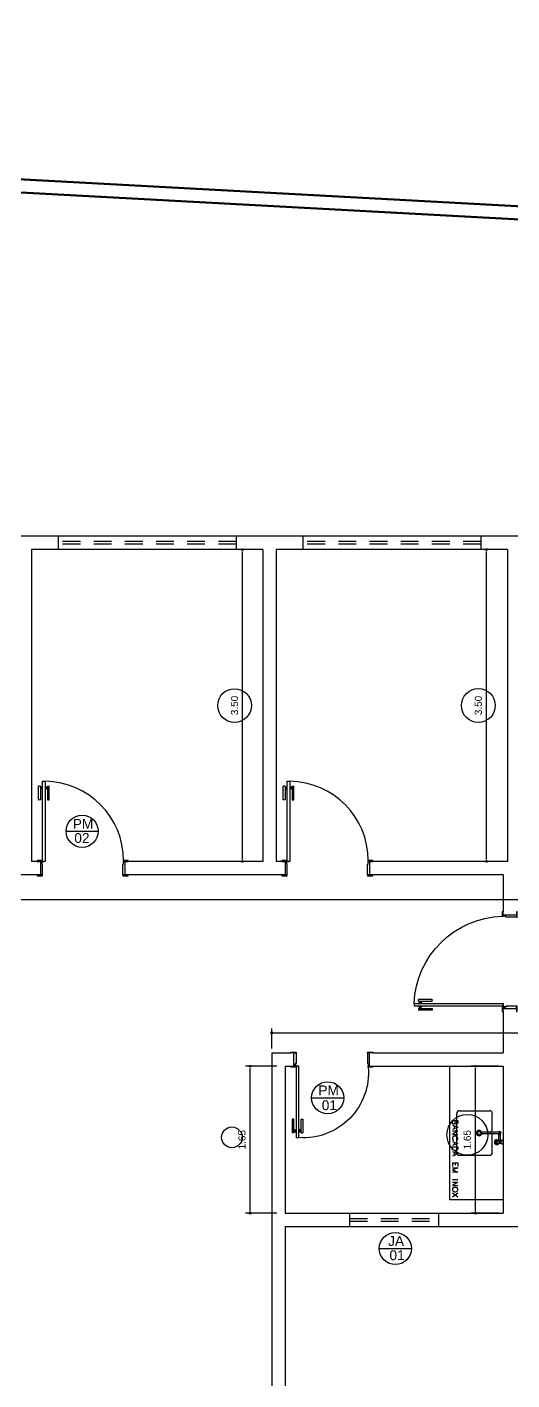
# Model space of a CAD drawing. Header units: millimetres. Extents: x 2125 to 3408, y 1171 to 1686.
# Drawn here: x 2156.87 to 2162.32, y 1449.04 to 1464.23 of the extents above; entities that cross this region are included whole.
import ezdxf

# ---------------------------------------------------------------- set-up
doc = ezdxf.new("R2010")
doc.units = ezdxf.units.MM
doc.linetypes.add('CONTORNO_QUADRO_T', pattern=[0.35, 0.2, -0.15])
for name, color, linetype in [('APCOZ', 7, 'Continuous'), ('APCOZ-I', 251, 'Continuous'), ('at_Entity', 7, 'Continuous'), ('ESQUADRIA', 3, 'Continuous'), ('ESQUADRIAS', 7, 'Continuous'), ('Esquadrias portas', 7, 'Continuous'), ('JANELA2', 1, 'Continuous'), ('Layout_Equipamentos', 7, 'Continuous'), ('PAREDE', 4, 'Continuous'), ('TEXTO01', 7, 'Continuous'), ('TEXTO04', 6, 'Continuous')]:
    doc.layers.add(name, color=color, linetype=linetype)
doc.styles.add('ROMANS', font='arial.ttf')
doc.styles.add('TEXTO1', font='swissko.ttf', dxfattribs={"width": 0.6, "height": 0.1})
doc.dimstyles.new('ESCALA 50', dxfattribs={"dimtxt": 0.08, "dimasz": 0.02, "dimexe": 0.05, "dimexo": 0.05, "dimgap": 0.05, "dimtad": 1, "dimlfac": -10, "dimzin": 1, "dimdsep": 46, "dimtxsty": 'ROMANS', "dimblk1": 'PPC', "dimblk2": 'PPC', "dimsah": 1, "dimcen": 0.02, "dimclrd": 7, "dimclre": 7, "dimclrt": 3, "dimadec": 0, "dimazin": 0, "dimtfac": 1, "dimtix": 1, "dimtmove": 1, "dimatfit": 3, "dimldrblk": 'PPC', "dimfxl": 0, "dimtolj": 1, "dimtzin": 12, "dimarcsym": 0})

# ---------------------------------------------------------------- blocks, each defined once
blk = doc.blocks.new('P90_02')
at = {"layer": 'ESQUADRIAS', "color": 3, "linetype": 'Continuous'}
for p, q in [((-0.02, 0.77), (-0.02, 0.921)), ((0, 0.921), (0, 0.77)), ((0.023, 0.88), (0.023, 0.92)), ((0.057, 0.88), (0.057, 0.92)), ((0.08, 0.921), (0.08, 0.77)), ((0.1, 0.77), (0.1, 0.921)), ((-0.003, 0.767), (-0.017, 0.767)), ((0.083, 0.767), (0.097, 0.767))]:
    blk.add_line(p, q, dxfattribs=at)
at = {"layer": 'ESQUADRIAS', "color": 3}
for p, q in [((0, 0.921), (-0.02, 0.921)), ((0.023, 0.92), (0.025, 0.92)), ((0.057, 0.92), (0.055, 0.92)), ((0.08, 0.921), (0.1, 0.921)), ((0, 0.91), (0.023, 0.91)), ((0, 0.9), (0.023, 0.9)), ((0, 0.89), (0.023, 0.89)), ((0.023, 0.88), (0.025, 0.88)), ((0.057, 0.88), (0.055, 0.88)), ((0.08, 0.91), (0.057, 0.91)), ((0.08, 0.9), (0.057, 0.9)), ((0.08, 0.89), (0.057, 0.89))]:
    blk.add_line(p, q, dxfattribs=at)
at = {"layer": 'ESQUADRIAS', "color": 2}
for p, q in [((0.025, 0.075), (0.025, 0.975)), ((0.025, 0.975), (0.055, 0.975)), ((0.055, 0.975), (0.055, 0.075)), ((0.055, 0.075), (0.025, 0.075))]:
    blk.add_line(p, q, dxfattribs=at)
at = {"layer": 'ESQUADRIAS'}
for p, q in [((0.016, 0.059), (0.016, 0.062)), ((0.032, 0.074), (0.029, 0.074))]:
    blk.add_line(p, q, dxfattribs=at)
at = {"layer": 'ESQUADRIAS', "color": 3}
for points in [[(0.015, 0.085), (-0.035, 0.085), (-0.035, 0.075), (0.015, 0.075)], [(0.985, 0.085), (0.935, 0.085), (0.935, 0.075), (0.985, 0.075)], [(0.025, -0.075), (0, -0.075), (-0.035, -0.075), (-0.035, -0.085), (0.025, -0.085)], [(0.985, -0.075), (0.925, -0.075), (0.925, -0.085), (0.985, -0.085)]]:
    blk.add_lwpolyline(points, close=True, dxfattribs=at)
at = {"layer": 'ESQUADRIAS', "color": 2}
for points in [[(0.025, 0.045), (0.015, 0.045), (0.015, 0.075), (0, 0.075), (0, -0.075), (0.025, -0.075)], [(0.925, 0.045), (0.935, 0.045), (0.935, 0.075), (0.95, 0.075), (0.95, -0.075), (0.925, -0.075)]]:
    blk.add_lwpolyline(points, close=True, dxfattribs=at)
at = {"layer": 'ESQUADRIAS', "color": 1}
for points in [[(0.016, 0.071, -0.236068), (0.015, 0.073), (0.015, 0.07), (0.015, 0.05), (0.016, 0.05)], [(0.02, 0.074, 0.236068), (0.017, 0.075), (0.02, 0.075), (0.04, 0.075), (0.04, 0.074)]]:
    blk.add_lwpolyline(points, format="xyb", close=True, dxfattribs=at)
at = {"layer": 'ESQUADRIAS'}
for points in [[(0.017, 0.063), (0.016, 0.062), (0.016, 0.062)], [(0.017, 0.058), (0.016, 0.059), (0.016, 0.059)], [(0.017, 0.06), (0.017, 0.06), (0.017, 0.058), (0.017, 0.058), (0.017, 0.063), (0.017, 0.063), (0.017, 0.06), (0.017, 0.06)], [(0.028, 0.073), (0.029, 0.074), (0.029, 0.074)], [(0.03, 0.073), (0.03, 0.073), (0.033, 0.073), (0.033, 0.073), (0.028, 0.073), (0.028, 0.073), (0.03, 0.073), (0.03, 0.073)], [(0.033, 0.073), (0.032, 0.074), (0.032, 0.074)]]:
    blk.add_lwpolyline(points, dxfattribs=at)
at = {"layer": 'ESQUADRIAS', "color": 1}
blk.add_circle((0.017, 0.073), 0.0025, dxfattribs=at)
at = {"layer": 'ESQUADRIAS'}
blk.add_arc((0.043, 0.083), 0.892, 0.1295, 89.2231, dxfattribs=at)
at = {"layer": 'ESQUADRIAS', "color": 3, "linetype": 'Continuous'}
for centre, start, end in [((-0.017, 0.77), 180, 260.5377), ((-0.003, 0.77), 260.5377, 360), ((0.083, 0.77), 180, 279.4623), ((0.097, 0.77), 279.4623, 0)]:
    blk.add_arc(centre, 0.003, start, end, dxfattribs=at)
blk = doc.blocks.new('P80_02')
at = {"layer": 'ESQUADRIAS', "color": 3, "linetype": 'Continuous'}
for p, q in [((-0.02, 0.67), (-0.02, 0.821)), ((0, 0.821), (0, 0.67)), ((0.023, 0.78), (0.023, 0.82)), ((0.057, 0.78), (0.057, 0.82)), ((0.08, 0.821), (0.08, 0.67)), ((0.1, 0.67), (0.1, 0.821)), ((-0.003, 0.667), (-0.017, 0.667)), ((0.083, 0.667), (0.097, 0.667))]:
    blk.add_line(p, q, dxfattribs=at)
at = {"layer": 'ESQUADRIAS', "color": 3}
for p, q in [((0, 0.821), (-0.02, 0.821)), ((0, 0.81), (0.023, 0.81)), ((0, 0.8), (0.023, 0.8)), ((0, 0.79), (0.023, 0.79)), ((0.023, 0.82), (0.025, 0.82)), ((0.023, 0.78), (0.025, 0.78)), ((0.057, 0.82), (0.055, 0.82)), ((0.057, 0.78), (0.055, 0.78)), ((0.08, 0.81), (0.057, 0.81)), ((0.08, 0.8), (0.057, 0.8)), ((0.08, 0.79), (0.057, 0.79)), ((0.08, 0.821), (0.1, 0.821))]:
    blk.add_line(p, q, dxfattribs=at)
at = {"layer": 'ESQUADRIAS', "color": 2}
for p, q in [((0.025, 0.075), (0.025, 0.875)), ((0.025, 0.875), (0.055, 0.875)), ((0.055, 0.875), (0.055, 0.075)), ((0.055, 0.075), (0.025, 0.075))]:
    blk.add_line(p, q, dxfattribs=at)
at = {"layer": 'ESQUADRIAS'}
for p, q in [((0.016, 0.059), (0.016, 0.062)), ((0.032, 0.074), (0.029, 0.074))]:
    blk.add_line(p, q, dxfattribs=at)
at = {"layer": 'ESQUADRIAS', "color": 3}
for points in [[(0.015, 0.085), (-0.035, 0.085), (-0.035, 0.075), (0.015, 0.075)], [(0.885, 0.085), (0.835, 0.085), (0.835, 0.075), (0.885, 0.075)], [(0.025, -0.075), (0, -0.075), (-0.035, -0.075), (-0.035, -0.085), (0.025, -0.085)], [(0.885, -0.075), (0.825, -0.075), (0.825, -0.085), (0.885, -0.085)]]:
    blk.add_lwpolyline(points, close=True, dxfattribs=at)
at = {"layer": 'ESQUADRIAS', "color": 2}
for points in [[(0.025, 0.045), (0.015, 0.045), (0.015, 0.075), (0, 0.075), (0, -0.075), (0.025, -0.075)], [(0.825, 0.045), (0.835, 0.045), (0.835, 0.075), (0.85, 0.075), (0.85, -0.075), (0.825, -0.075)]]:
    blk.add_lwpolyline(points, close=True, dxfattribs=at)
at = {"layer": 'ESQUADRIAS', "color": 1}
for points in [[(0.016, 0.071, -0.236068), (0.015, 0.073), (0.015, 0.07), (0.015, 0.05), (0.016, 0.05)], [(0.02, 0.074, 0.236068), (0.017, 0.075), (0.02, 0.075), (0.04, 0.075), (0.04, 0.074)]]:
    blk.add_lwpolyline(points, format="xyb", close=True, dxfattribs=at)
at = {"layer": 'ESQUADRIAS'}
for points in [[(0.017, 0.063), (0.016, 0.062), (0.016, 0.062)], [(0.017, 0.058), (0.016, 0.059), (0.016, 0.059)], [(0.017, 0.06), (0.017, 0.06), (0.017, 0.058), (0.017, 0.058), (0.017, 0.063), (0.017, 0.063), (0.017, 0.06), (0.017, 0.06)], [(0.028, 0.073), (0.029, 0.074), (0.029, 0.074)], [(0.03, 0.073), (0.03, 0.073), (0.033, 0.073), (0.033, 0.073), (0.028, 0.073), (0.028, 0.073), (0.03, 0.073), (0.03, 0.073)], [(0.033, 0.073), (0.032, 0.074), (0.032, 0.074)]]:
    blk.add_lwpolyline(points, dxfattribs=at)
at = {"layer": 'ESQUADRIAS', "color": 1}
blk.add_circle((0.017, 0.073), 0.0025, dxfattribs=at)
at = {"layer": 'ESQUADRIAS'}
blk.add_arc((0.108, 0.148), 0.729, 355.0636, 94.2065, dxfattribs=at)
at = {"layer": 'ESQUADRIAS', "color": 3, "linetype": 'Continuous'}
for centre, start, end in [((-0.017, 0.67), 180, 260.5377), ((-0.003, 0.67), 260.5377, 360), ((0.083, 0.67), 180, 279.4623), ((0.097, 0.67), 279.4623, 0)]:
    blk.add_arc(centre, 0.003, start, end, dxfattribs=at)
blk = doc.blocks.new('new block2')
at = {"layer": 'ESQUADRIAS', "color": 3, "linetype": 'Continuous'}
for p, q in [((-0.135, 0.96), (-0.135, 1.111)), ((-0.115, 1.111), (-0.115, 0.96)), ((-0.092, 1.07), (-0.092, 1.11)), ((-0.058, 1.07), (-0.058, 1.11)), ((-0.035, 1.111), (-0.035, 0.96)), ((-0.015, 0.96), (-0.015, 1.111)), ((-0.118, 0.957), (-0.132, 0.957)), ((-0.032, 0.957), (-0.018, 0.957))]:
    blk.add_line(p, q, dxfattribs=at)
at = {"layer": 'ESQUADRIAS', "color": 3}
for p, q in [((-0.115, 1.111), (-0.135, 1.111)), ((-0.115, 1.1), (-0.092, 1.1)), ((-0.115, 1.09), (-0.092, 1.09)), ((-0.115, 1.08), (-0.092, 1.08)), ((-0.092, 1.11), (-0.09, 1.11)), ((-0.092, 1.07), (-0.09, 1.07)), ((-0.058, 1.11), (-0.06, 1.11)), ((-0.058, 1.07), (-0.06, 1.07)), ((-0.035, 1.1), (-0.058, 1.1)), ((-0.035, 1.09), (-0.058, 1.09)), ((-0.035, 1.08), (-0.058, 1.08)), ((-0.035, 1.111), (-0.015, 1.111))]:
    blk.add_line(p, q, dxfattribs=at)
at = {"layer": 'ESQUADRIAS', "color": 2}
for p, q in [((-0.09, 1.16), (-0.09, 0.16)), ((-0.09, 1.16), (-0.06, 1.16)), ((-0.06, 0.16), (-0.06, 1.16)), ((-0.09, 0.16), (-0.06, 0.16))]:
    blk.add_line(p, q, dxfattribs=at)
at = {"layer": 'ESQUADRIAS'}
for p, q in [((-0.066, 0.159), (-0.063, 0.159)), ((-0.052, 0.144), (-0.052, 0.147))]:
    blk.add_line(p, q, dxfattribs=at)
at = {"layer": 'ESQUADRIAS', "color": 3}
for points in [[(-1.12, 0.17), (-1.07, 0.17), (-1.07, 0.16), (-1.12, 0.16)], [(-0.05, 0.17), (0, 0.17), (0, 0.16), (-0.05, 0.16)], [(-1.12, 0.01), (-1.06, 0.01), (-1.06, 0), (-1.12, 0)], [(-0.06, 0.01), (-0.035, 0.01), (0, 0.01), (0, 0), (-0.06, 0)]]:
    blk.add_lwpolyline(points, close=True, dxfattribs=at)
at = {"layer": 'ESQUADRIAS', "color": 2}
for points in [[(-1.06, 0.13), (-1.07, 0.13), (-1.07, 0.16), (-1.085, 0.16), (-1.085, 0.01), (-1.06, 0.01)], [(-0.06, 0.13), (-0.05, 0.13), (-0.05, 0.16), (-0.035, 0.16), (-0.035, 0.01), (-0.06, 0.01)]]:
    blk.add_lwpolyline(points, close=True, dxfattribs=at)
at = {"layer": 'ESQUADRIAS', "color": 1}
for points in [[(-0.054, 0.159, -0.236068), (-0.052, 0.16), (-0.055, 0.16), (-0.075, 0.16), (-0.075, 0.159)], [(-0.051, 0.156, 0.236068), (-0.05, 0.158), (-0.05, 0.155), (-0.05, 0.135), (-0.051, 0.135)]]:
    blk.add_lwpolyline(points, format="xyb", close=True, dxfattribs=at)
at = {"layer": 'ESQUADRIAS'}
for points in [[(-0.067, 0.158), (-0.066, 0.159), (-0.066, 0.159)], [(-0.065, 0.158), (-0.065, 0.158), (-0.067, 0.158), (-0.067, 0.158), (-0.062, 0.158), (-0.062, 0.158), (-0.065, 0.158), (-0.065, 0.158)], [(-0.062, 0.158), (-0.063, 0.159), (-0.063, 0.159)], [(-0.052, 0.148), (-0.052, 0.147), (-0.051, 0.147)], [(-0.052, 0.145), (-0.052, 0.145), (-0.052, 0.143), (-0.052, 0.143), (-0.052, 0.148), (-0.052, 0.148), (-0.052, 0.145), (-0.052, 0.145)], [(-0.052, 0.143), (-0.052, 0.144), (-0.051, 0.144)]]:
    blk.add_lwpolyline(points, dxfattribs=at)
at = {"layer": 'ESQUADRIAS', "color": 1}
blk.add_circle((-0.052, 0.158), 0.0025, dxfattribs=at)
at = {"layer": 'ESQUADRIAS', "color": 3, "linetype": 'Continuous'}
for centre, start, end in [((-0.132, 0.96), 180, 260.5377), ((-0.118, 0.96), 260.5377, 360), ((-0.032, 0.96), 180, 279.4623), ((-0.018, 0.96), 279.4623, 0)]:
    blk.add_arc(centre, 0.003, start, end, dxfattribs=at)
at = {"layer": 'Esquadrias portas'}
blk.add_arc((-0.047, 0.137), 1.024, 92.4121, 178.1744, dxfattribs=at)
blk = doc.blocks.new('new block17')
at = {"layer": 'APCOZ'}
for p, q in [((0.544, 0.759), (0.373, 0.759)), ((0.544, 0.739), (0.373, 0.739)), ((0.519, 0.672), (0.541, 0.672)), ((0.519, 0.622), (0.541, 0.622)), ((0.548, 0.735), (0.548, 0.67)), ((0.577, 0.63), (0.553, 0.63)), ((0.568, 0.735), (0.568, 0.665)), ((0.577, 0.665), (0.568, 0.665)), ((0.577, 0.665), (0.599, 0.676)), ((0.577, 0.63), (0.599, 0.619))]:
    blk.add_line(p, q, dxfattribs=at)
at = {"layer": 'APCOZ', "linetype": 'Continuous'}
for points in [[(0.519, 0.672, 0), (0.515, 0.672, 0), (0.512, 0.671, 0), (0.51, 0.668, 0), (0.507, 0.666, 0), (0.505, 0.662, 0), (0.503, 0.658, 0), (0.502, 0.654, 0), (0.502, 0.65, 0), (0.502, 0.645, 0), (0.502, 0.641, 0), (0.503, 0.636, 0), (0.505, 0.633, 0), (0.507, 0.629, 0), (0.51, 0.626, 0), (0.512, 0.624, 0), (0.515, 0.623, 0), (0.519, 0.622, 0)], [(0.548, 0.67, 0), (0.547, 0.671, 0), (0.545, 0.672, 0), (0.544, 0.672, 0), (0.542, 0.672, 0), (0.541, 0.672, 0)], [(0.541, 0.622, 0), (0.543, 0.623, 0), (0.546, 0.624, 0), (0.549, 0.625, 0), (0.551, 0.627, 0), (0.553, 0.63, 0)]]:
    blk.add_polyline3d(points, dxfattribs=at)
at = {"layer": 'APCOZ'}
for centre, radius, start, end in [((0.368, 0.749), 0.0112, 63.7208, 296.2792), ((0.558, 0.749), 0.0173, 125.4187, 144.5813), ((0.558, 0.749), 0.0173, 54.5813, 125.4187), ((0.558, 0.749), 0.0173, 305.4187, 54.5813), ((0.558, 0.749), 0.0173, 215.4187, 234.5813)]:
    blk.add_arc(centre, radius, start, end, dxfattribs=at)
at = {"layer": 'APCOZ-I'}
for p, q in [((0.373, 0.759), (0.368, 0.759)), ((0.373, 0.739), (0.368, 0.739)), ((0.533, 0.663), (0.554, 0.663)), ((0.533, 0.632), (0.554, 0.632)), ((0.562, 0.759), (0.544, 0.759)), ((0.562, 0.739), (0.544, 0.739)), ((0.568, 0.665), (0.553, 0.665)), ((0.577, 0.63), (0.577, 0.665))]:
    blk.add_line(p, q, dxfattribs=at)
at = {"layer": 'APCOZ-I', "linetype": 'Continuous'}
for points in [[(0.515, 0.628, 0), (0.518, 0.628, 0), (0.52, 0.63, 0), (0.522, 0.631, 0), (0.523, 0.634, 0), (0.525, 0.637, 0), (0.525, 0.641, 0), (0.526, 0.644, 0), (0.526, 0.648, 0), (0.526, 0.652, 0), (0.525, 0.656, 0), (0.524, 0.659, 0), (0.522, 0.662, 0), (0.521, 0.664, 0), (0.519, 0.666, 0), (0.517, 0.667, 0), (0.514, 0.667, 0), (0.512, 0.666, 0), (0.51, 0.664, 0), (0.509, 0.662, 0), (0.507, 0.659, 0), (0.506, 0.656, 0), (0.505, 0.652, 0), (0.505, 0.648, 0), (0.505, 0.644, 0), (0.505, 0.641, 0), (0.506, 0.637, 0), (0.508, 0.634, 0), (0.509, 0.631, 0), (0.511, 0.63, 0), (0.513, 0.628, 0), (0.515, 0.628, 0)], [(0.532, 0.664, 0), (0.53, 0.667, 0), (0.528, 0.669, 0), (0.525, 0.671, 0), (0.522, 0.672, 0), (0.519, 0.672, 0)], [(0.519, 0.622, 0), (0.522, 0.623, 0), (0.525, 0.624, 0), (0.527, 0.625, 0), (0.53, 0.628, 0), (0.532, 0.631, 0)], [(0.553, 0.665, 0), (0.552, 0.666, 0), (0.551, 0.667, 0), (0.55, 0.668, 0), (0.549, 0.669, 0), (0.548, 0.67, 0)], [(0.554, 0.664, 0), (0.554, 0.664, 0), (0.554, 0.664, 0), (0.554, 0.665, 0), (0.553, 0.665, 0), (0.553, 0.665, 0)], [(0.553, 0.63, 0), (0.553, 0.63, 0), (0.554, 0.63, 0), (0.554, 0.631, 0), (0.554, 0.631, 0), (0.554, 0.631, 0)]]:
    blk.add_polyline3d(points, dxfattribs=at)
at = {"layer": 'APCOZ-I'}
for centre, radius, start, end in [((0.558, 0.749), 0.0126, 232.2518, 127.7482), ((0.368, 0.749), 0.01, 90, 270), ((0.435, 0.749), 0.0233, 334.5555, 25.4445), ((0.562, 0.647), 0.0335, 153.9749, 206.0251), ((0.531, 0.663), 0.002, 333.9749, 32.1559), ((0.531, 0.632), 0.002, 327.8441, 26.0251), ((0.558, 0.749), 0.0173, 234.5813, 305.4187), ((0.607, 0.647), 0.0549, 164.3139, 195.6861), ((0.552, 0.663), 0.002, 344.314, 31.5675), ((0.552, 0.632), 0.002, 328.4325, 15.6861), ((0.541, 0.749), 0.0233, 334.5555, 25.4445), ((0.648, 0.647), 0.0816, 167.5382, 192.4618), ((0.874, 0.647), 0.279, 174.3752, 185.6248)]:
    blk.add_arc(centre, radius, start, end, dxfattribs=at)
at = {"layer": 'at_Entity', "color": 0}
for p, q in [((0, 0), (0, 1.498)), ((0.078, 0.529), (0.078, 0.969)), ((0.108, 0.999), (0.449, 0.999)), ((0.478, 0.759), (0.478, 0.969)), ((0.029, 0.864), (0.029, 0.891)), ((0.029, 0.891), (0.09, 0.891)), ((0.031, 0.855), (0.029, 0.864)), ((0.029, 0.836), (0.09, 0.813)), ((0.09, 0.813), (0.029, 0.79)), ((0.029, 0.775), (0.09, 0.775)), ((0.09, 0.775), (0.029, 0.733)), ((0.035, 0.851), (0.031, 0.855)), ((0.039, 0.849), (0.035, 0.851)), ((0.05, 0.849), (0.039, 0.849)), ((0.054, 0.851), (0.05, 0.849)), ((0.05, 0.828), (0.05, 0.798)), ((0.058, 0.855), (0.054, 0.851)), ((0.061, 0.864), (0.058, 0.855)), ((0.061, 0.864), (0.061, 0.891)), ((0.065, 0.855), (0.061, 0.864)), ((0.067, 0.851), (0.065, 0.855)), ((0.073, 0.849), (0.067, 0.851)), ((0.08, 0.849), (0.073, 0.849)), ((0.084, 0.851), (0.08, 0.849)), ((0.088, 0.855), (0.084, 0.851)), ((0.09, 0.864), (0.088, 0.855)), ((0.09, 0.891), (0.09, 0.864)), ((0.029, 0.733), (0.09, 0.733)), ((0.031, 0.701), (0.029, 0.695)), ((0.029, 0.695), (0.029, 0.682)), ((0.029, 0.682), (0.031, 0.676)), ((0.029, 0.654), (0.09, 0.631)), ((0.09, 0.631), (0.029, 0.608)), ((0.037, 0.705), (0.031, 0.701)), ((0.031, 0.676), (0.037, 0.669)), ((0.044, 0.709), (0.037, 0.705)), ((0.037, 0.669), (0.044, 0.667)), ((0.052, 0.712), (0.044, 0.709)), ((0.05, 0.646), (0.05, 0.616)), ((0.067, 0.712), (0.052, 0.712)), ((0.075, 0.709), (0.067, 0.712)), ((0.082, 0.705), (0.075, 0.709)), ((0.075, 0.667), (0.082, 0.669)), ((0.088, 0.701), (0.082, 0.705)), ((0.082, 0.669), (0.088, 0.676)), ((0.09, 0.695), (0.088, 0.701)), ((0.088, 0.676), (0.09, 0.682)), ((0.09, 0.682), (0.09, 0.695)), ((0.478, 0.529), (0.478, 0.739)), ((0.029, 0.593), (0.09, 0.593)), ((0.029, 0.572), (0.029, 0.593)), ((0.031, 0.563), (0.029, 0.572)), ((0.029, 0.54), (0.09, 0.515)), ((0.09, 0.515), (0.029, 0.491)), ((0.037, 0.557), (0.031, 0.563)), ((0.044, 0.555), (0.037, 0.557)), ((0.052, 0.551), (0.044, 0.555)), ((0.05, 0.53), (0.05, 0.5)), ((0.067, 0.551), (0.052, 0.551)), ((0.075, 0.555), (0.067, 0.551)), ((0.082, 0.557), (0.075, 0.555)), ((0.088, 0.563), (0.082, 0.557)), ((0.09, 0.572), (0.088, 0.563)), ((0.09, 0.593), (0.09, 0.572)), ((0.108, 0.499), (0.449, 0.499)), ((0.029, 0.415), (0.09, 0.415)), ((0.029, 0.415), (0.029, 0.375)), ((0.029, 0.358), (0.09, 0.358)), ((0.09, 0.358), (0.029, 0.335)), ((0.029, 0.335), (0.09, 0.31)), ((0.09, 0.31), (0.029, 0.31)), ((0.061, 0.415), (0.061, 0.39)), ((0.09, 0.415), (0.09, 0.375)), ((0.09, 0.225), (0.029, 0.225)), ((0.029, 0.199), (0.09, 0.199)), ((0.09, 0.199), (0.029, 0.159)), ((0.029, 0.159), (0.09, 0.159)), ((0.599, 0), (0, 0)), ((0.031, 0.125), (0.029, 0.119)), ((0.029, 0.119), (0.029, 0.108)), ((0.029, 0.108), (0.031, 0.102)), ((0.09, 0.073), (0.029, 0.03)), ((0.09, 0.03), (0.029, 0.073)), ((0.037, 0.132), (0.031, 0.125)), ((0.031, 0.102), (0.037, 0.096)), ((0.044, 0.134), (0.037, 0.132)), ((0.037, 0.096), (0.044, 0.094)), ((0.052, 0.138), (0.044, 0.134)), ((0.044, 0.094), (0.052, 0.089)), ((0.067, 0.138), (0.052, 0.138)), ((0.052, 0.089), (0.067, 0.089)), ((0.075, 0.134), (0.067, 0.138)), ((0.067, 0.089), (0.075, 0.094)), ((0.082, 0.132), (0.075, 0.134)), ((0.075, 0.094), (0.082, 0.096)), ((0.088, 0.125), (0.082, 0.132)), ((0.082, 0.096), (0.088, 0.102)), ((0.09, 0.119), (0.088, 0.125)), ((0.088, 0.102), (0.09, 0.108)), ((0.09, 0.108), (0.09, 0.119))]:
    blk.add_line(p, q, dxfattribs=at)
for centre, radius, start, end in [((0.107, 0.97), 0.0289, 88.5161, 181.4839), ((0.451, 0.972), 0.0273, 354.9724, 95.0276), ((0.329, 0.748), 0.0307, 90, 180), ((0.329, 0.748), 0.018, 90, 180), ((0.329, 0.748), 0.0307, 360, 90), ((0.329, 0.748), 0.018, 360, 90), ((0.329, 0.748), 0.0307, 180, 270), ((0.329, 0.748), 0.018, 180, 270), ((0.329, 0.748), 0.018, 270, 0), ((0.329, 0.748), 0.0307, 270, 0), ((0.107, 0.528), 0.0289, 178.5159, 271.4841), ((0.448, 0.53), 0.0307, 270, 0)]:
    blk.add_arc(centre, radius, start, end, dxfattribs=at)
blk = doc.blocks.new('PPC')
at = {"color": 2}
blk.add_circle((0, 0), 0.5, dxfattribs=at)
blk = doc.blocks.new('*D1380')
at = {"color": 7, "lineweight": -2, "transparency": 16777216}
for p, q in [((2138.324, 1454.661), (2138.324, 1454.384)), ((2171.424, 1454.661), (2171.424, 1454.384)), ((2138.344, 1454.434), (2171.404, 1454.434))]:
    blk.add_line(p, q, dxfattribs=at)
at = {"layer": 'DEFPOINTS', "color": 0, "transparency": 16777216}
for p in [(2138.324, 1454.711), (2171.424, 1454.711), (2171.424, 1454.434)]:
    blk.add_point(p, dxfattribs=at)
at = {"color": 7, "lineweight": -2, "transparency": 16777216, "xscale": 0.02, "yscale": 0.02, "zscale": 0.02, "rotation": 180}
blk.add_blockref('PPC', (2138.324, 1454.434), dxfattribs=at)
at = {"color": 7, "lineweight": -2, "transparency": 16777216, "xscale": 0.02, "yscale": 0.02, "zscale": 0.02}
blk.add_blockref('PPC', (2171.424, 1454.434), dxfattribs=at)
at = {"color": 3, "transparency": 16777216, "insert": (2154.874, 1454.525), "char_height": 0.08, "attachment_point": 5, "style": 'ROMANS'}
blk.add_mtext('\\A1;33.10', dxfattribs=at)
blk = doc.blocks.new('*D1385')
at = {"color": 7, "lineweight": -2, "transparency": 16777216}
for p, q in [((2159.474, 1458.361), (2159.247, 1458.361)), ((2159.297, 1454.881), (2159.297, 1458.341)), ((2159.474, 1454.861), (2159.247, 1454.861))]:
    blk.add_line(p, q, dxfattribs=at)
at = {"layer": 'DEFPOINTS', "color": 0, "transparency": 16777216}
for p in [(2159.297, 1458.361), (2159.524, 1458.361), (2159.524, 1454.861)]:
    blk.add_point(p, dxfattribs=at)
at = {"color": 7, "lineweight": -2, "transparency": 16777216, "xscale": 0.02, "yscale": 0.02, "zscale": 0.02}
for p, rotation in [((2159.297, 1458.361), 90), ((2159.297, 1454.861), 270)]:
    blk.add_blockref('PPC', p, dxfattribs=dict(at, rotation=rotation))
at = {"color": 3, "transparency": 16777216, "insert": (2159.206, 1456.611), "char_height": 0.08, "attachment_point": 5, "rotation": 90, "style": 'ROMANS'}
blk.add_mtext('\\A1;3.50', dxfattribs=at)
blk = doc.blocks.new('*D1408')
at = {"color": 7, "lineweight": -2, "transparency": 16777216}
for p, q in [((2159.624, 1452.761), (2159.624, 1452.986)), ((2159.644, 1452.936), (2171.404, 1452.936)), ((2171.424, 1452.761), (2171.424, 1452.986))]:
    blk.add_line(p, q, dxfattribs=at)
at = {"layer": 'DEFPOINTS', "color": 0, "transparency": 16777216}
for p in [(2171.424, 1452.936), (2159.624, 1452.711), (2171.424, 1452.711)]:
    blk.add_point(p, dxfattribs=at)
at = {"color": 7, "lineweight": -2, "transparency": 16777216, "xscale": 0.02, "yscale": 0.02, "zscale": 0.02, "rotation": 180}
blk.add_blockref('PPC', (2159.624, 1452.936), dxfattribs=at)
at = {"color": 7, "lineweight": -2, "transparency": 16777216, "xscale": 0.02, "yscale": 0.02, "zscale": 0.02}
blk.add_blockref('PPC', (2171.424, 1452.936), dxfattribs=at)
at = {"color": 3, "transparency": 16777216, "insert": (2165.524, 1453.027), "char_height": 0.08, "attachment_point": 5, "style": 'ROMANS'}
blk.add_mtext('\\A1;11.80', dxfattribs=at)
blk = doc.blocks.new('*D1409')
at = {"color": 7, "lineweight": -2, "transparency": 16777216}
for p, q in [((2159.681, 1452.561), (2159.331, 1452.561)), ((2159.381, 1450.931), (2159.381, 1452.541)), ((2159.681, 1450.911), (2159.331, 1450.911))]:
    blk.add_line(p, q, dxfattribs=at)
at = {"layer": 'DEFPOINTS', "color": 0, "transparency": 16777216}
for p in [(2159.381, 1452.561), (2159.774, 1452.561), (2159.774, 1450.911)]:
    blk.add_point(p, dxfattribs=at)
at = {"color": 7, "lineweight": -2, "transparency": 16777216, "xscale": 0.02, "yscale": 0.02, "zscale": 0.02}
for p, rotation in [((2159.381, 1452.561), 90), ((2159.381, 1450.911), 270)]:
    blk.add_blockref('PPC', p, dxfattribs=dict(at, rotation=rotation))
at = {"color": 3, "transparency": 16777216, "insert": (2159.29, 1451.736), "char_height": 0.08, "attachment_point": 5, "rotation": 90, "style": 'ROMANS'}
blk.add_mtext('\\A1;1.65', dxfattribs=at)
blk = doc.blocks.new('*D1410')
at = {"color": 7, "lineweight": -2, "transparency": 16777216}
for p, q in [((2162.174, 1452.561), (2161.863, 1452.561)), ((2161.913, 1450.931), (2161.913, 1452.541)), ((2162.174, 1450.911), (2161.863, 1450.911))]:
    blk.add_line(p, q, dxfattribs=at)
at = {"layer": 'DEFPOINTS', "color": 0, "transparency": 16777216}
for p in [(2161.913, 1452.561), (2162.224, 1452.561), (2162.224, 1450.911)]:
    blk.add_point(p, dxfattribs=at)
at = {"color": 7, "lineweight": -2, "transparency": 16777216, "xscale": 0.02, "yscale": 0.02, "zscale": 0.02}
for p, rotation in [((2161.913, 1452.561), 90), ((2161.913, 1450.911), 270)]:
    blk.add_blockref('PPC', p, dxfattribs=dict(at, rotation=rotation))
at = {"color": 3, "transparency": 16777216, "insert": (2161.822, 1451.736), "char_height": 0.08, "attachment_point": 5, "rotation": 90, "style": 'ROMANS'}
blk.add_mtext('\\A1;1.65', dxfattribs=at)
blk = doc.blocks.new('*D1415')
at = {"color": 7, "lineweight": -2, "transparency": 16777216}
for p, q in [((2162.224, 1458.361), (2161.987, 1458.361)), ((2162.037, 1454.881), (2162.037, 1458.341)), ((2162.224, 1454.861), (2161.987, 1454.861))]:
    blk.add_line(p, q, dxfattribs=at)
at = {"layer": 'DEFPOINTS', "color": 0, "transparency": 16777216}
for p in [(2162.037, 1458.361), (2162.274, 1458.361), (2162.274, 1454.861)]:
    blk.add_point(p, dxfattribs=at)
at = {"color": 7, "lineweight": -2, "transparency": 16777216, "xscale": 0.02, "yscale": 0.02, "zscale": 0.02}
for p, rotation in [((2162.037, 1458.361), 90), ((2162.037, 1454.861), 270)]:
    blk.add_blockref('PPC', p, dxfattribs=dict(at, rotation=rotation))
at = {"color": 3, "transparency": 16777216, "insert": (2161.946, 1456.611), "char_height": 0.08, "attachment_point": 5, "rotation": 90, "style": 'ROMANS'}
blk.add_mtext('\\A1;3.50', dxfattribs=at)

msp = doc.modelspace()

# ---------------------------------------------------------------- linework, layer by layer
at = {"lineweight": 50}
msp.add_lwpolyline([(2125.1992, 1464.2274), (2125.1992, 1437.1057), (2185.6413, 1437.1035), (2186.2644, 1460.9274), (2125.1992, 1464.2274)], dxfattribs=at)
msp.add_lwpolyline([(2125.3492, 1464.0691), (2125.3492, 1437.2557), (2185.4951, 1437.2535), (2186.1106, 1460.7855)], close=True, dxfattribs=at)
at = {"layer": 'ESQUADRIA', "linetype": 'CONTORNO_QUADRO_T'}
for p, q in [((2159.2241, 1458.4505), (2157.2241, 1458.4505)), ((2159.2241, 1458.4205), (2157.2241, 1458.4205)), ((2161.9741, 1458.4505), (2159.9741, 1458.4505)), ((2161.9741, 1458.4205), (2159.9741, 1458.4205)), ((2160.4991, 1450.8505), (2161.4991, 1450.8505)), ((2160.4991, 1450.8205), (2161.4991, 1450.8205))]:
    msp.add_line(p, q, dxfattribs=at)
at = {"layer": 'JANELA2', "linetype": 'Continuous'}
for p, q in [((2157.2241, 1458.5105), (2157.2241, 1458.3605)), ((2159.2241, 1458.5105), (2159.2241, 1458.3605)), ((2159.9741, 1458.5105), (2159.9741, 1458.3605)), ((2161.9741, 1458.5105), (2161.9741, 1458.3605))]:
    msp.add_line(p, q, dxfattribs=at)
at = {"layer": 'JANELA2'}
for p, q in [((2160.4991, 1450.9105), (2160.4991, 1450.7605)), ((2161.4991, 1450.9105), (2161.4991, 1450.7605))]:
    msp.add_line(p, q, dxfattribs=at)
at = {"layer": 'PAREDE', "linetype": 'Continuous'}
for p, q in [((2168.2241, 1458.5105), (2138.1741, 1458.5105)), ((2159.5241, 1458.3605), (2156.9241, 1458.3605)), ((2156.9241, 1458.3605), (2156.9241, 1454.8605)), ((2159.5241, 1458.3605), (2159.5241, 1454.8605)), ((2162.2741, 1458.3605), (2159.6741, 1458.3605)), ((2159.6741, 1458.3605), (2159.6741, 1454.8605)), ((2162.2741, 1458.3605), (2162.2741, 1454.8605)), ((2156.9891, 1454.8605), (2156.9241, 1454.8605)), ((2159.5241, 1454.8605), (2158.0091, 1454.8605)), ((2159.7391, 1454.8605), (2159.6741, 1454.8605)), ((2162.2741, 1454.8605), (2160.7591, 1454.8605)), ((2156.9891, 1454.7105), (2156.7091, 1454.7105)), ((2159.7391, 1454.7105), (2158.0091, 1454.7105)), ((2162.2241, 1454.7105), (2160.7591, 1454.7105)), ((2162.2241, 1454.7105), (2162.2241, 1454.2955)), ((2162.2241, 1453.1755), (2162.2241, 1452.7105)), ((2159.6241, 1452.7105), (2159.6241, 1445.6655)), ((2159.7741, 1452.5605), (2159.7741, 1450.9105)), ((2162.2241, 1452.5605), (2162.2241, 1450.9105)), ((2159.7741, 1450.7605), (2159.7741, 1445.6655))]:
    msp.add_line(p, q, dxfattribs=at)
at = {"layer": 'PAREDE'}
for p, q in [((2159.6241, 1452.7105), (2159.8391, 1452.7105)), ((2160.7591, 1452.7105), (2162.2241, 1452.7105)), ((2159.7741, 1452.5605), (2159.8391, 1452.5605)), ((2160.7591, 1452.5605), (2162.2241, 1452.5605)), ((2159.7741, 1450.9105), (2162.2241, 1450.9105)), ((2159.7741, 1450.7605), (2168.7241, 1450.7605))]:
    msp.add_line(p, q, dxfattribs=at)
at = {"layer": 'TEXTO01'}
for p, q in [((2157.3127, 1455.1987), (2157.6735, 1455.1987)), ((2160.0723, 1452.2071), (2160.433, 1452.2071)), ((2160.8329, 1450.5145), (2161.1936, 1450.5145))]:
    msp.add_line(p, q, dxfattribs=at)
for centre in [(2157.4931, 1455.1987), (2160.2526, 1452.2071), (2161.0133, 1450.5145)]:
    msp.add_circle(centre, 0.1804, dxfattribs=at)
at = {"layer": 'TEXTO04'}
for centre, radius in [((2159.2061, 1456.6105), 0.1891), ((2161.9462, 1456.6105), 0.1908), ((2161.8227, 1451.7913), 0.2296), ((2159.1772, 1451.763), 0.1163)]:
    msp.add_circle(centre, radius, dxfattribs=at)

# ---------------------------------------------------------------- block references
at = {"layer": 'ESQUADRIAS'}
for p in [(2157.0241, 1454.7855), (2159.7741, 1454.7855)]:
    msp.add_blockref('P90_02', p, dxfattribs=at)
at = {"layer": 'ESQUADRIAS', "xscale": -1, "rotation": 180}
msp.add_blockref('P80_02', (2159.8741, 1452.6355), dxfattribs=at)
at = {"layer": 'JANELA2', "xscale": -1, "rotation": 90}
msp.add_blockref('new block2', (2162.3841, 1453.1755), dxfattribs=at)
at = {"layer": 'Layout_Equipamentos'}
msp.add_blockref('new block17', (2161.6253, 1451.0623), dxfattribs=at)

# ---------------------------------------------------------------- texts
at = {"layer": 'TEXTO01', "ltscale": 0.0001, "char_height": 0.11, "width": 0.330365, "attachment_point": 1, "style": 'TEXTO1'}
for s, insert in [('{\\fSansSerif|b0|i0|c2|p2;\\W1;PM}', (2157.3883, 1455.3366)), ('{\\fSansSerif|b0|i0|c2|p2;\\W1;02}', (2157.4054, 1455.1782)), ('{\\fSansSerif|b0|i0|c2|p2;\\W1;PM}', (2160.1479, 1452.3451)), ('{\\fSansSerif|b0|i0|c2|p2;\\W1;01}', (2160.1861, 1452.1788)), ('{\\fSansSerif|b0|i0|c2|p2;\\W1;JA}', (2160.9321, 1450.654)), ('{\\fSansSerif|b0|i0|c2|p2;\\W1;01}', (2160.9473, 1450.4945))]:
    msp.add_mtext(s, dxfattribs=dict(at, insert=insert))

# ---------------------------------------------------------------- dimensions: what is measured, and where the dimension line sits
for base, p1, p2, picture, middle in [((2159.2969, 1458.3605), (2159.5241, 1454.8605), (2159.5241, 1458.3605), '*D1385', (2159.2061, 1456.6105)), ((2162.0371, 1458.3605), (2162.2741, 1454.8605), (2162.2741, 1458.3605), '*D1415', (2161.9462, 1456.6105)), ((2159.381, 1452.5605), (2159.7741, 1450.9105), (2159.7741, 1452.5605), '*D1409', (2159.2902, 1451.7355)), ((2161.9132, 1452.5605), (2162.2241, 1450.9105), (2162.2241, 1452.5605), '*D1410', (2161.8223, 1451.7355))]:
    dim = msp.add_linear_dim(base=base, p1=p1, p2=p2, angle=90, dimstyle='ESCALA 50', override={"dimfxl": 0.3, "dimfxlon": 1})
    dim.commit()
    dim.dimension.update_dxf_attribs({"geometry": picture, "text_midpoint": middle})
for base, p1, p2, picture, middle in [((2171.4241, 1454.434), (2138.3241, 1454.7105), (2171.4241, 1454.7105), '*D1380', (2154.8741, 1454.5249)), ((2171.4241, 1452.9358), (2159.6241, 1452.7105), (2171.4241, 1452.7105), '*D1408', (2165.5241, 1453.0266))]:
    dim = msp.add_linear_dim(base=base, p1=p1, p2=p2, dimstyle='ESCALA 50', override={"dimfxl": 0.3, "dimfxlon": 1})
    dim.commit()
    dim.dimension.update_dxf_attribs({"geometry": picture, "text_midpoint": middle})

doc.saveas('drawing.dxf')
